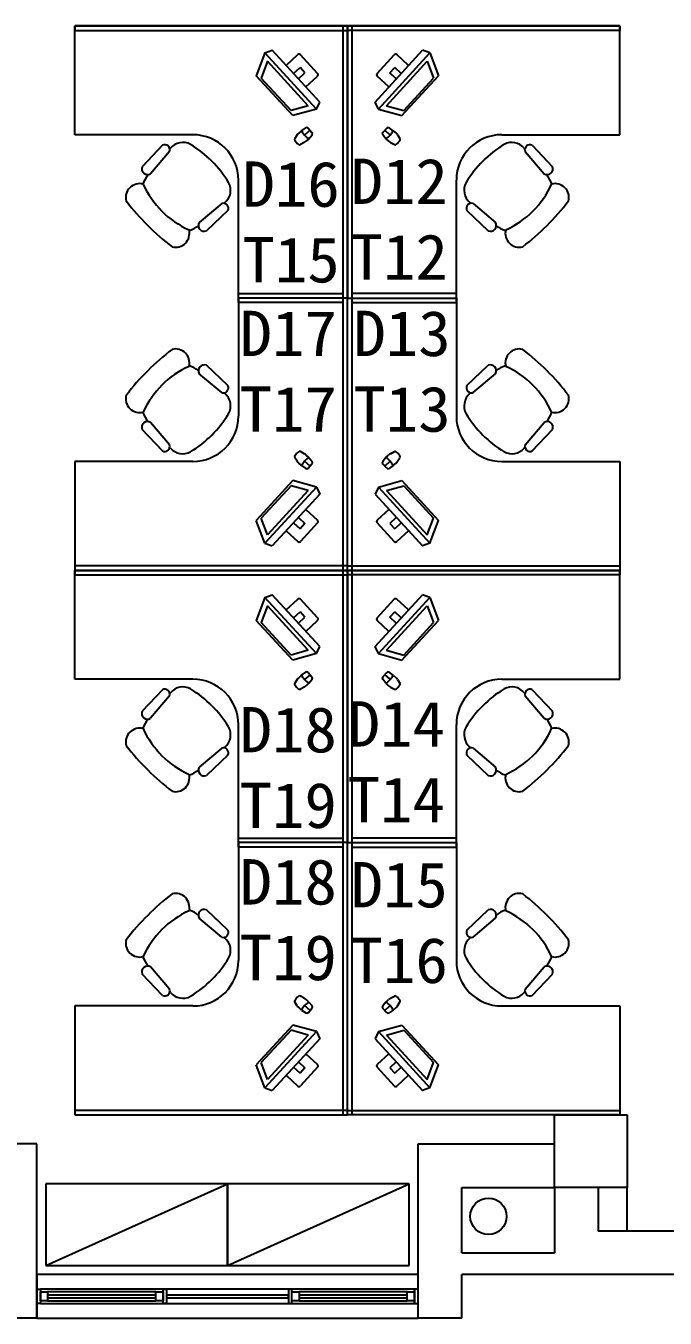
# Model space of a CAD drawing. Header units: millimetres. Extents: x 526420 to 928802, y 401925 to 509768.
# Drawn here: x 710001 to 713520, y 418584 to 425704 of the extents above; entities that cross this region are included whole.
import ezdxf

# ---------------------------------------------------------------- set-up
doc = ezdxf.new("R2010")
doc.units = ezdxf.units.MM
doc.header["$LTSCALE"] = 3000
doc.header["$MEASUREMENT"] = 0
doc.layers.get('0').update_dxf_attribs({"linetype": 'CONTINUOUS'})
for name, color, linetype in [('D-WALL', 7, 'CONTINUOUS'), ('D-WINDOW', 7, 'CONTINUOUS'), ('P-FURNI-I', 7, 'CONTINUOUS'), ('窗台线', 7, 'CONTINUOUS')]:
    doc.layers.add(name, color=color, linetype=linetype)
doc.styles.get("Standard").update_dxf_attribs({"font": 'romans.shx', "width": 0.65, "bigfont": 'hzfs1.shx'})

msp = doc.modelspace()

# ---------------------------------------------------------------- linework, layer by layer
at = {"color": 0, "ltscale": 0.7}
msp.add_circle((712547.6, 419144.9), 100, dxfattribs=at)
msp.add_circle((712547.6, 419144.9), 100, dxfattribs=at)
at = {"layer": 'D-WALL', "color": 0, "ltscale": 100}
for p, q in [((712911, 419703.9), (713311, 419703.9)), ((712911, 419303.9), (712911, 419703.9)), ((713311, 419703.9), (713311, 419303.9)), ((713311, 419303.9), (712911, 419303.9))]:
    msp.add_line(p, q, dxfattribs=at)
at = {"layer": 'D-WALL', "color": 0, "ltscale": 0.7}
for p, q in [((710061, 419543.9), (709941, 419543.9)), ((710061, 418583.9), (710061, 419543.9)), ((712161, 418583.9), (712161, 419543.9)), ((712161, 419543.9), (712911, 419543.9)), ((712401, 418943.9), (712401, 419303.9)), ((712401, 419303.9), (712911, 419303.9)), ((712911, 419303.9), (712911, 418943.9)), ((713151, 419304.4), (713151.5, 419303.9)), ((713151, 419303.9), (713151, 419063.9)), ((713311, 419063.9), (713311, 419303.9)), ((713711, 419063.9), (713151, 419063.9)), ((712401, 418943.9), (712911, 418943.9)), ((712401, 418583.9), (712401, 418823.9)), ((713711, 418823.9), (712401, 418823.9)), ((710061, 418583.9), (709511, 418583.9)), ((712401, 418583.9), (712161, 418583.9))]:
    msp.add_line(p, q, dxfattribs=at)
at = {"layer": 'D-WINDOW', "color": 0, "ltscale": 0.7}
for p, q in [((710061, 418743.9), (710081, 418743.9)), ((710061, 418663.9), (710061, 418743.9)), ((712141, 418743.9), (710081, 418743.9)), ((710081, 418743.9), (710081, 418663.9)), ((710081, 418743.9), (710081, 418663.9)), ((710081, 418728.9), (710121, 418728.9)), ((710081, 418678.9), (710081, 418728.9)), ((710716, 418728.9), (710121, 418728.9)), ((710121, 418728.9), (710121, 418678.9)), ((710121, 418728.9), (710121, 418678.9)), ((710716, 418728.9), (710756, 418728.9)), ((710716, 418678.9), (710716, 418728.9)), ((710716, 418678.9), (710716, 418728.9)), ((710756, 418743.9), (710776, 418743.9)), ((710756, 418663.9), (710756, 418743.9)), ((710756, 418728.9), (710756, 418678.9)), ((710776, 418743.9), (710776, 418663.9)), ((711466, 418743.9), (711446, 418743.9)), ((711446, 418743.9), (711446, 418663.9)), ((711466, 418663.9), (711466, 418743.9)), ((711466, 418728.9), (711506, 418728.9)), ((711466, 418678.9), (711466, 418728.9)), ((712101, 418728.9), (711506, 418728.9)), ((711506, 418728.9), (711506, 418678.9)), ((711506, 418728.9), (711506, 418678.9)), ((712101, 418728.9), (712141, 418728.9)), ((712101, 418678.9), (712101, 418728.9)), ((712101, 418678.9), (712101, 418728.9)), ((712141, 418663.9), (712141, 418743.9)), ((712161, 418743.9), (712141, 418743.9)), ((712141, 418743.9), (712141, 418663.9)), ((712141, 418728.9), (712141, 418678.9)), ((712161, 418663.9), (712161, 418743.9)), ((710081, 418663.9), (710061, 418663.9)), ((710121, 418678.9), (710081, 418678.9)), ((710081, 418663.9), (712141, 418663.9)), ((710716, 418711.4), (710121, 418711.4)), ((710121, 418711.4), (710121, 418696.4)), ((710121, 418696.4), (710716, 418696.4)), ((710121, 418678.9), (710716, 418678.9)), ((710716, 418696.4), (710716, 418711.4)), ((710756, 418678.9), (710716, 418678.9)), ((710776, 418663.9), (710756, 418663.9)), ((711446, 418711.4), (710776, 418711.4)), ((710776, 418711.4), (710776, 418696.4)), ((710776, 418696.4), (711446, 418696.4)), ((711446, 418696.4), (711446, 418711.4)), ((711446, 418663.9), (711466, 418663.9)), ((711506, 418678.9), (711466, 418678.9)), ((712101, 418711.4), (711506, 418711.4)), ((711506, 418711.4), (711506, 418696.4)), ((711506, 418696.4), (712101, 418696.4)), ((711506, 418678.9), (712101, 418678.9)), ((712101, 418696.4), (712101, 418711.4)), ((712141, 418678.9), (712101, 418678.9)), ((712141, 418663.9), (712161, 418663.9)), ((710061, 418583.9), (712161, 418583.9))]:
    msp.add_line(p, q, dxfattribs=at)
at = {"layer": 'P-FURNI-I', "color": 0}
for p, q in [((710271, 425703.9), (710271, 425678.9)), ((711771, 425703.9), (710271, 425703.9)), ((710271, 425103.9), (710271, 425703.9)), ((710271, 425703.9), (711771, 425703.9)), ((710271, 425678.9), (711771, 425678.9)), ((711771, 425703.9), (711746, 425703.9)), ((711746, 425703.9), (711746, 422703.9)), ((711771, 425678.9), (711771, 425703.9)), ((711771, 422703.9), (711771, 425703.9)), ((711771, 425703.9), (711771, 424203.9)), ((711771, 425703.9), (711771, 425703.9)), ((711771, 425678.9), (711771, 425703.9)), ((711771, 425703.9), (713271, 425703.9)), ((711771, 422703.9), (711771, 425703.9)), ((711771, 425703.9), (711796, 425703.9)), ((711771, 425703.9), (711771, 424203.9)), ((713271, 425703.9), (711771, 425703.9)), ((711771, 425703.9), (711771, 425703.9)), ((713271, 425678.9), (711771, 425678.9)), ((711796, 425703.9), (711796, 422703.9)), ((713271, 425703.9), (713271, 425678.9)), ((713271, 425103.9), (713271, 425703.9)), ((711316.6, 425554.6), (711357.1, 425569.5)), ((711618.8, 425284.3), (711357.1, 425569.5)), ((711923.2, 425284.3), (712184.9, 425569.5)), ((712225.4, 425554.6), (712184.9, 425569.5)), ((711316.3, 425554.9), (711269.3, 425428.5)), ((711331.2, 425509), (711296.8, 425416.3)), ((711600.5, 425245.1), (711316.3, 425554.9)), ((711556, 425264), (711331.2, 425509)), ((711941.5, 425245.1), (712225.7, 425554.9)), ((711986, 425264), (712210.8, 425509)), ((712210.8, 425509), (712245.2, 425416.3)), ((712225.7, 425554.9), (712272.7, 425428.5)), ((711470.6, 425209.2), (711269.3, 425428.5)), ((712071.4, 425209.2), (712272.7, 425428.5)), ((711460.8, 425237.6), (711296.8, 425416.3)), ((712081.2, 425237.6), (712245.2, 425416.3)), ((711600.5, 425245.1), (711618.8, 425284.3)), ((711941.5, 425245.1), (711923.2, 425284.3)), ((711556, 425264), (711460.8, 425237.6)), ((711600.5, 425245.1), (711470.6, 425209.2)), ((711941.5, 425245.1), (712071.4, 425209.2)), ((711986, 425264), (712081.2, 425237.6)), ((710921, 425103.9), (710271, 425103.9)), ((712621, 425103.9), (713271, 425103.9)), ((710753.3, 425046.1), (710641.4, 424928)), ((710792, 425012.1), (710687.4, 424888.9)), ((710797.4, 425029.8), (710793.2, 425024.9)), ((712744.6, 425029.8), (712748.8, 425024.9)), ((712750, 425012.1), (712854.6, 424888.9)), ((712788.7, 425046.1), (712900.6, 424928)), ((711171, 424203.9), (711171, 424853.9)), ((712371, 424203.9), (712371, 424853.9)), ((711079.2, 424724.9), (710955.9, 424620.4)), ((711096.8, 424730.3), (711092, 424726.2)), ((711096.8, 424730.3), (711092.1, 424726.2)), ((712445.2, 424730.3), (712449.9, 424726.2)), ((712445.2, 424730.3), (712450, 424726.2)), ((712462.8, 424724.9), (712586.1, 424620.4)), ((711113.2, 424686.2), (710995, 424574.3)), ((712428.8, 424686.2), (712547, 424574.3)), ((711171, 424178.9), (711171, 424228.9)), ((711171, 424228.9), (711746, 424228.9)), ((711746, 424228.9), (711746, 424178.9)), ((712371, 424228.9), (711796, 424228.9)), ((711796, 424228.9), (711796, 424178.9)), ((712371, 424178.9), (712371, 424228.9)), ((711771, 424203.9), (711171, 424203.9)), ((711771, 424203.9), (711171, 424203.9)), ((711171, 424203.9), (711171, 423553.9)), ((711746, 424178.9), (711171, 424178.9)), ((711771, 422703.9), (711771, 424203.9)), ((711771, 424203.9), (712371, 424203.9)), ((711771, 422703.9), (711771, 424203.9)), ((711771, 424203.9), (712371, 424203.9)), ((711796, 424178.9), (712371, 424178.9)), ((712371, 424203.9), (712371, 423553.9)), ((711079.2, 423683), (710955.9, 423787.5)), ((711113.2, 423721.7), (710995, 423833.6)), ((712428.8, 423721.7), (712547, 423833.6)), ((712462.8, 423683), (712586.1, 423787.5)), ((711096.8, 423677.6), (711092, 423681.7)), ((711096.8, 423677.6), (711092.1, 423681.7)), ((712445.2, 423677.6), (712449.9, 423681.7)), ((712445.2, 423677.6), (712450, 423681.7)), ((710792, 423395.8), (710687.4, 423519)), ((712750, 423395.8), (712854.6, 423519)), ((710753.3, 423361.8), (710641.4, 423479.9)), ((712788.7, 423361.8), (712900.6, 423479.9)), ((710797.4, 423378.1), (710793.2, 423383)), ((712744.6, 423378.1), (712748.8, 423383)), ((710921, 423303.9), (710271, 423303.9)), ((710271, 423303.9), (710271, 422703.9)), ((712621, 423303.9), (713271, 423303.9)), ((713271, 423303.9), (713271, 422703.9)), ((711470.6, 423198.7), (711269.3, 422979.4)), ((711460.8, 423170.3), (711296.8, 422991.6)), ((711600.5, 423162.8), (711316.3, 422853)), ((711556, 423143.9), (711331.2, 422898.9)), ((711556, 423143.9), (711460.8, 423170.3)), ((711600.5, 423162.8), (711470.6, 423198.7)), ((711600.5, 423162.8), (711618.8, 423123.6)), ((711941.5, 423162.8), (711923.2, 423123.6)), ((711941.5, 423162.8), (712071.4, 423198.7)), ((711941.5, 423162.8), (712225.7, 422853)), ((711986, 423143.9), (712081.2, 423170.3)), ((711986, 423143.9), (712210.8, 422898.9)), ((712071.4, 423198.7), (712272.7, 422979.4)), ((712081.2, 423170.3), (712245.2, 422991.6)), ((711618.8, 423123.6), (711357.1, 422838.4)), ((711923.2, 423123.6), (712184.9, 422838.4)), ((711316.3, 422853), (711269.3, 422979.4)), ((711331.2, 422898.9), (711296.8, 422991.6)), ((712210.8, 422898.9), (712245.2, 422991.6)), ((712225.7, 422853), (712272.7, 422979.4)), ((711316.6, 422853.3), (711357.1, 422838.4)), ((712225.4, 422853.3), (712184.9, 422838.4)), ((710271, 422728.9), (710271, 422703.9)), ((711771, 422728.9), (710271, 422728.9)), ((711771, 422703.9), (711771, 422728.9)), ((711771, 422703.9), (711771, 422728.9)), ((711771, 422728.9), (713271, 422728.9)), ((713271, 422728.9), (713271, 422703.9)), ((710271, 422703.9), (711771, 422703.9)), ((710271, 422703.9), (711771, 422703.9)), ((710271, 422703.9), (710271, 422678.9)), ((711771, 422703.9), (710271, 422703.9)), ((710271, 422103.9), (710271, 422703.9)), ((710271, 422703.9), (711771, 422703.9)), ((710271, 422678.9), (711771, 422678.9)), ((711746, 422703.9), (711771, 422703.9)), ((711771, 422703.9), (711746, 422703.9)), ((711746, 422703.9), (711746, 419703.9)), ((711771, 422703.9), (711771, 422703.9)), ((711771, 422678.9), (711771, 422703.9)), ((711771, 419703.9), (711771, 422703.9)), ((711771, 422703.9), (711771, 421203.9)), ((711771, 422703.9), (711771, 422703.9)), ((713271, 422703.9), (711771, 422703.9)), ((711796, 422703.9), (711771, 422703.9)), ((713271, 422703.9), (711771, 422703.9)), ((711771, 422703.9), (711771, 422703.9)), ((711771, 422678.9), (711771, 422703.9)), ((711771, 422703.9), (713271, 422703.9)), ((711771, 419703.9), (711771, 422703.9)), ((711771, 422703.9), (711796, 422703.9)), ((711771, 422703.9), (711771, 421203.9)), ((713271, 422703.9), (711771, 422703.9)), ((711771, 422703.9), (711771, 422703.9)), ((713271, 422678.9), (711771, 422678.9)), ((711796, 422703.9), (711796, 419703.9)), ((713271, 422703.9), (713271, 422678.9)), ((713271, 422103.9), (713271, 422703.9)), ((711316.3, 422554.9), (711269.3, 422428.5)), ((711331.2, 422509), (711296.8, 422416.3)), ((711600.5, 422245.1), (711316.3, 422554.9)), ((711316.6, 422554.6), (711357.1, 422569.5)), ((711556, 422264), (711331.2, 422509)), ((711618.8, 422284.3), (711357.1, 422569.5)), ((711923.2, 422284.3), (712184.9, 422569.5)), ((711941.5, 422245.1), (712225.7, 422554.9)), ((711986, 422264), (712210.8, 422509)), ((712225.4, 422554.6), (712184.9, 422569.5)), ((712210.8, 422509), (712245.2, 422416.3)), ((712225.7, 422554.9), (712272.7, 422428.5)), ((711470.6, 422209.2), (711269.3, 422428.5)), ((711460.8, 422237.6), (711296.8, 422416.3)), ((712071.4, 422209.2), (712272.7, 422428.5)), ((712081.2, 422237.6), (712245.2, 422416.3)), ((711556, 422264), (711460.8, 422237.6)), ((711600.5, 422245.1), (711470.6, 422209.2)), ((711600.5, 422245.1), (711618.8, 422284.3)), ((711941.5, 422245.1), (711923.2, 422284.3)), ((711941.5, 422245.1), (712071.4, 422209.2)), ((711986, 422264), (712081.2, 422237.6)), ((710921, 422103.9), (710271, 422103.9)), ((712621, 422103.9), (713271, 422103.9)), ((710753.3, 422046.1), (710641.4, 421928)), ((710792, 422012.1), (710687.4, 421888.9)), ((710797.4, 422029.8), (710793.2, 422024.9)), ((712744.6, 422029.8), (712748.8, 422024.9)), ((712750, 422012.1), (712854.6, 421888.9)), ((712788.7, 422046.1), (712900.6, 421928)), ((711171, 421203.9), (711171, 421853.9)), ((712371, 421203.9), (712371, 421853.9)), ((711079.2, 421724.9), (710955.9, 421620.4)), ((711096.8, 421730.3), (711092, 421726.2)), ((711096.8, 421730.3), (711092.1, 421726.2)), ((712445.2, 421730.3), (712449.9, 421726.2)), ((712445.2, 421730.3), (712450, 421726.2)), ((712462.8, 421724.9), (712586.1, 421620.4)), ((711113.2, 421686.2), (710995, 421574.3)), ((712428.8, 421686.2), (712547, 421574.3)), ((711171, 421178.9), (711171, 421228.9)), ((711171, 421228.9), (711746, 421228.9)), ((711746, 421228.9), (711746, 421178.9)), ((712371, 421228.9), (711796, 421228.9)), ((711796, 421228.9), (711796, 421178.9)), ((712371, 421178.9), (712371, 421228.9)), ((711771, 421203.9), (711171, 421203.9)), ((711771, 421203.9), (711171, 421203.9)), ((711171, 421203.9), (711171, 420553.9)), ((711746, 421178.9), (711171, 421178.9)), ((711771, 419703.9), (711771, 421203.9)), ((711771, 421203.9), (712371, 421203.9)), ((711771, 419703.9), (711771, 421203.9)), ((711771, 421203.9), (712371, 421203.9)), ((711796, 421178.9), (712371, 421178.9)), ((712371, 421203.9), (712371, 420553.9)), ((711113.2, 420721.7), (710995, 420833.6)), ((712428.8, 420721.7), (712547, 420833.6)), ((711079.2, 420683), (710955.9, 420787.5)), ((712462.8, 420683), (712586.1, 420787.5)), ((711096.8, 420677.6), (711092, 420681.7)), ((711096.8, 420677.6), (711092.1, 420681.7)), ((712445.2, 420677.6), (712449.9, 420681.7)), ((712445.2, 420677.6), (712450, 420681.7)), ((710792, 420395.8), (710687.4, 420519)), ((712750, 420395.8), (712854.6, 420519)), ((710753.3, 420361.8), (710641.4, 420479.9)), ((712788.7, 420361.8), (712900.6, 420479.9)), ((710797.4, 420378.1), (710793.2, 420383)), ((712744.6, 420378.1), (712748.8, 420383)), ((710921, 420303.9), (710271, 420303.9)), ((710271, 420303.9), (710271, 419703.9)), ((712621, 420303.9), (713271, 420303.9)), ((713271, 420303.9), (713271, 419703.9)), ((711470.6, 420198.7), (711269.3, 419979.4)), ((711460.8, 420170.3), (711296.8, 419991.6)), ((711600.5, 420162.8), (711316.3, 419853)), ((711556, 420143.9), (711460.8, 420170.3)), ((711600.5, 420162.8), (711470.6, 420198.7)), ((711600.5, 420162.8), (711618.8, 420123.6)), ((711941.5, 420162.8), (711923.2, 420123.6)), ((711941.5, 420162.8), (712071.4, 420198.7)), ((711941.5, 420162.8), (712225.7, 419853)), ((711986, 420143.9), (712081.2, 420170.3)), ((712071.4, 420198.7), (712272.7, 419979.4)), ((712081.2, 420170.3), (712245.2, 419991.6)), ((711556, 420143.9), (711331.2, 419898.9)), ((711618.8, 420123.6), (711357.1, 419838.4)), ((711923.2, 420123.6), (712184.9, 419838.4)), ((711986, 420143.9), (712210.8, 419898.9)), ((711316.3, 419853), (711269.3, 419979.4)), ((711331.2, 419898.9), (711296.8, 419991.6)), ((712210.8, 419898.9), (712245.2, 419991.6)), ((712225.7, 419853), (712272.7, 419979.4)), ((711316.6, 419853.3), (711357.1, 419838.4)), ((712225.4, 419853.3), (712184.9, 419838.4)), ((710271, 419728.9), (710271, 419703.9)), ((711771, 419728.9), (710271, 419728.9)), ((711771, 419703.9), (711771, 419728.9)), ((711771, 419703.9), (711771, 419728.9)), ((711771, 419728.9), (713271, 419728.9)), ((713271, 419728.9), (713271, 419703.9)), ((710271, 419703.9), (711771, 419703.9)), ((710271, 419703.9), (711771, 419703.9)), ((711746, 419703.9), (711771, 419703.9)), ((711771, 419703.9), (711771, 419703.9)), ((713271, 419703.9), (711771, 419703.9)), ((711796, 419703.9), (711771, 419703.9)), ((713271, 419703.9), (711771, 419703.9)), ((711771, 419703.9), (711771, 419703.9))]:
    msp.add_line(p, q, dxfattribs=at)
at = {"layer": 'P-FURNI-I', "color": 0, "linetype": 'ByBlock'}
for p, q in [((711433.9, 425485.8), (711498.6, 425545.2)), ((711607.4, 425441.5), (711512.8, 425544.6)), ((711934.6, 425441.5), (712029.2, 425544.6)), ((712108.1, 425485.8), (712043.4, 425545.2)), ((711474.5, 425441.6), (711510.5, 425474.7)), ((711501.5, 425412.2), (711537.6, 425445.2)), ((711537.6, 425445.2), (711510.5, 425474.7)), ((711542.1, 425367.9), (711606.8, 425427.3)), ((711999.9, 425367.9), (711935.2, 425427.3)), ((712004.4, 425445.2), (712031.5, 425474.7)), ((712040.5, 425412.2), (712004.4, 425445.2)), ((712067.5, 425441.6), (712031.5, 425474.7)), ((711518.1, 425126.4), (711541.4, 425142.4)), ((711554.4, 425140.9), (711576.2, 425117.1)), ((711987.6, 425140.9), (711965.8, 425117.1)), ((712023.9, 425126.4), (712000.6, 425142.4)), ((711495, 425103.2), (711481.9, 425083.1)), ((711518.1, 425126.4), (711503.1, 425112.7)), ((711565.3, 425129), (711535.8, 425102)), ((711558.6, 425082.2), (711543.7, 425068.5)), ((711558.6, 425082.2), (711576.5, 425104)), ((711983.4, 425082.2), (711965.5, 425104)), ((711976.7, 425129), (712006.2, 425102)), ((711983.4, 425082.2), (711998.3, 425068.5)), ((712023.9, 425126.4), (712038.9, 425112.7)), ((712047, 425103.2), (712060.1, 425083.1)), ((711533.5, 425061.2), (711512.3, 425049.9)), ((712008.5, 425061.2), (712029.7, 425049.9)), ((711533.5, 423346.7), (711512.3, 423358)), ((712008.5, 423346.7), (712029.7, 423358)), ((711495, 423304.7), (711481.9, 423324.8)), ((711518.1, 423281.5), (711503.1, 423295.2)), ((711565.3, 423278.9), (711535.8, 423305.9)), ((711558.6, 423325.7), (711543.7, 423339.4)), ((711554.4, 423267), (711576.2, 423290.8)), ((711558.6, 423325.7), (711576.5, 423303.9)), ((711983.4, 423325.7), (711965.5, 423303.9)), ((711987.6, 423267), (711965.8, 423290.8)), ((711976.7, 423278.9), (712006.2, 423305.9)), ((711983.4, 423325.7), (711998.3, 423339.4)), ((712023.9, 423281.5), (712038.9, 423295.2)), ((712047, 423304.7), (712060.1, 423324.8)), ((711518.1, 423281.5), (711541.4, 423265.5)), ((712023.9, 423281.5), (712000.6, 423265.5)), ((711542.1, 423040), (711606.8, 422980.6)), ((711999.9, 423040), (711935.2, 422980.6)), ((711474.5, 422966.3), (711510.5, 422933.2)), ((711501.5, 422995.7), (711537.6, 422962.7)), ((711537.6, 422962.7), (711510.5, 422933.2)), ((711607.4, 422966.4), (711512.8, 422863.3)), ((711934.6, 422966.4), (712029.2, 422863.3)), ((712040.5, 422995.7), (712004.4, 422962.7)), ((712004.4, 422962.7), (712031.5, 422933.2)), ((712067.5, 422966.3), (712031.5, 422933.2)), ((711433.9, 422922.1), (711498.6, 422862.7)), ((712108.1, 422922.1), (712043.4, 422862.7)), ((711433.9, 422485.8), (711498.6, 422545.2)), ((711607.4, 422441.5), (711512.8, 422544.6)), ((711934.6, 422441.5), (712029.2, 422544.6)), ((712108.1, 422485.8), (712043.4, 422545.2)), ((711474.5, 422441.6), (711510.5, 422474.7)), ((711501.5, 422412.2), (711537.6, 422445.2)), ((711537.6, 422445.2), (711510.5, 422474.7)), ((712004.4, 422445.2), (712031.5, 422474.7)), ((712040.5, 422412.2), (712004.4, 422445.2)), ((712067.5, 422441.6), (712031.5, 422474.7)), ((711542.1, 422367.9), (711606.8, 422427.3)), ((711999.9, 422367.9), (711935.2, 422427.3)), ((711495, 422103.2), (711481.9, 422083.1)), ((711518.1, 422126.4), (711503.1, 422112.7)), ((711518.1, 422126.4), (711541.4, 422142.4)), ((711565.3, 422129), (711535.8, 422102)), ((711558.6, 422082.2), (711543.7, 422068.5)), ((711554.4, 422140.9), (711576.2, 422117.1)), ((711558.6, 422082.2), (711576.5, 422104)), ((711983.4, 422082.2), (711965.5, 422104)), ((711987.6, 422140.9), (711965.8, 422117.1)), ((711976.7, 422129), (712006.2, 422102)), ((711983.4, 422082.2), (711998.3, 422068.5)), ((712023.9, 422126.4), (712000.6, 422142.4)), ((712023.9, 422126.4), (712038.9, 422112.7)), ((712047, 422103.2), (712060.1, 422083.1)), ((711533.5, 422061.2), (711512.3, 422049.9)), ((712008.5, 422061.2), (712029.7, 422049.9)), ((711495, 420304.7), (711481.9, 420324.8)), ((711518.1, 420281.5), (711503.1, 420295.2)), ((711533.5, 420346.7), (711512.3, 420358)), ((711565.3, 420278.9), (711535.8, 420305.9)), ((711558.6, 420325.7), (711543.7, 420339.4)), ((711558.6, 420325.7), (711576.5, 420303.9)), ((711983.4, 420325.7), (711965.5, 420303.9)), ((711976.7, 420278.9), (712006.2, 420305.9)), ((711983.4, 420325.7), (711998.3, 420339.4)), ((712008.5, 420346.7), (712029.7, 420358)), ((712023.9, 420281.5), (712038.9, 420295.2)), ((712047, 420304.7), (712060.1, 420324.8)), ((711518.1, 420281.5), (711541.4, 420265.5)), ((711554.4, 420267), (711576.2, 420290.8)), ((711987.6, 420267), (711965.8, 420290.8)), ((712023.9, 420281.5), (712000.6, 420265.5)), ((711542.1, 420040), (711606.8, 419980.6)), ((711999.9, 420040), (711935.2, 419980.6)), ((711474.5, 419966.3), (711510.5, 419933.2)), ((711501.5, 419995.7), (711537.6, 419962.7)), ((711537.6, 419962.7), (711510.5, 419933.2)), ((711607.4, 419966.4), (711512.8, 419863.3)), ((711934.6, 419966.4), (712029.2, 419863.3)), ((712040.5, 419995.7), (712004.4, 419962.7)), ((712004.4, 419962.7), (712031.5, 419933.2)), ((712067.5, 419966.3), (712031.5, 419933.2)), ((711433.9, 419922.1), (711498.6, 419862.7)), ((712108.1, 419922.1), (712043.4, 419862.7))]:
    msp.add_line(p, q, dxfattribs=at)
at = {"layer": 'P-FURNI-I', "color": 0, "ltscale": 100}
for p, q in [((710111, 418873.9), (711111, 419323.9)), ((710111, 418873.9), (711111, 419323.9)), ((711111, 419323.9), (710111, 419323.9)), ((710111, 419323.9), (710111, 418873.9)), ((711111, 419323.9), (710111, 419323.9)), ((710111, 419323.9), (710111, 418873.9)), ((711111, 418873.9), (712111, 419323.9)), ((711111, 418873.9), (712111, 419323.9)), ((711111, 418873.9), (711111, 419323.9)), ((712111, 419323.9), (711111, 419323.9)), ((711111, 419323.9), (711111, 418873.9)), ((711111, 418873.9), (711111, 419323.9)), ((712111, 419323.9), (711111, 419323.9)), ((711111, 419323.9), (711111, 418873.9)), ((712111, 418873.9), (712111, 419323.9)), ((712111, 418873.9), (712111, 419323.9)), ((710111, 418873.9), (711111, 418873.9)), ((710111, 418873.9), (711111, 418873.9)), ((711111, 418873.9), (712111, 418873.9)), ((711111, 418873.9), (712111, 418873.9))]:
    msp.add_line(p, q, dxfattribs=at)
at = {"layer": 'P-FURNI-I', "color": 0, "linetype": 'ByBlock'}
for centre, radius, start, end in [((711505.4, 425537.9), 10, 42.52965, 132.52965), ((712036.6, 425537.9), 10, 47.47035, 137.47035), ((711600, 425434.7), 10, 312.52965, 42.52965), ((711942, 425434.7), 10, 137.47035, 227.47035), ((711547, 425134.1), 10, 42.52965, 124.42662), ((711995, 425134.1), 10, 55.57338, 137.47035), ((711490.3, 425077.6), 10, 146.87305, 222.52965), ((711555.8, 425120.3), 88, 214.1588, 230.90049), ((711536.9, 425075.8), 50, 132.52965, 146.87305), ((711633.9, 425192), 133.1, 209.50646, 235.55283), ((711509.9, 425105.3), 50, 298.18624, 312.52965), ((711568.8, 425110.4), 10, 320.63267, 42.52965), ((711973.2, 425110.4), 10, 137.47035, 219.36733), ((711908.1, 425192), 133.1, 304.44717, 330.49354), ((712032.1, 425105.3), 50, 227.47035, 241.81376), ((712005.1, 425075.8), 50, 33.12695, 47.47035), ((711986.2, 425120.3), 88, 309.09951, 325.8412), ((712051.7, 425077.6), 10, 317.47035, 33.12695), ((711507.6, 425058.7), 10, 222.52965, 298.18624), ((712034.4, 425058.7), 10, 241.81376, 317.47035), ((711555.8, 423287.6), 88, 129.09951, 145.8412), ((711507.6, 423349.2), 10, 61.81376, 137.47035), ((712034.4, 423349.2), 10, 42.52965, 118.18624), ((711986.2, 423287.6), 88, 34.1588, 50.90049), ((711490.3, 423330.3), 10, 137.47035, 213.12695), ((711536.9, 423332.1), 50, 213.12695, 227.47035), ((711633.9, 423215.9), 133.1, 124.44717, 150.49354), ((711509.9, 423302.6), 50, 47.47035, 61.81376), ((711568.8, 423297.5), 10, 317.47035, 39.36733), ((711973.2, 423297.5), 10, 140.63267, 222.52965), ((711908.1, 423215.9), 133.1, 29.50646, 55.55283), ((712032.1, 423302.6), 50, 118.18624, 132.52965), ((712005.1, 423332.1), 50, 312.52965, 326.87305), ((712051.7, 423330.3), 10, 326.87305, 42.52965), ((711547, 423273.8), 10, 235.57338, 317.47035), ((711995, 423273.8), 10, 222.52965, 304.42662), ((711600, 422973.2), 10, 317.47035, 47.47035), ((711942, 422973.2), 10, 132.52965, 222.52965), ((711505.4, 422870), 10, 227.47035, 317.47035), ((712036.6, 422870), 10, 222.52965, 312.52965), ((711505.4, 422537.9), 10, 42.52965, 132.52965), ((712036.6, 422537.9), 10, 47.47035, 137.47035), ((711600, 422434.7), 10, 312.52965, 42.52965), ((711942, 422434.7), 10, 137.47035, 227.47035), ((711490.3, 422077.6), 10, 146.87305, 222.52965), ((711536.9, 422075.8), 50, 132.52965, 146.87305), ((711633.9, 422192), 133.1, 209.50646, 235.55283), ((711547, 422134.1), 10, 42.52965, 124.42662), ((711568.8, 422110.4), 10, 320.63267, 42.52965), ((711973.2, 422110.4), 10, 137.47035, 219.36733), ((711908.1, 422192), 133.1, 304.44717, 330.49354), ((711995, 422134.1), 10, 55.57338, 137.47035), ((712005.1, 422075.8), 50, 33.12695, 47.47035), ((712051.7, 422077.6), 10, 317.47035, 33.12695), ((711555.8, 422120.3), 88, 214.1588, 230.90049), ((711507.6, 422058.7), 10, 222.52965, 298.18624), ((711509.9, 422105.3), 50, 298.18624, 312.52965), ((712032.1, 422105.3), 50, 227.47035, 241.81376), ((712034.4, 422058.7), 10, 241.81376, 317.47035), ((711986.2, 422120.3), 88, 309.09951, 325.8412), ((711490.3, 420330.3), 10, 137.47035, 213.12695), ((711555.8, 420287.6), 88, 129.09951, 145.8412), ((711536.9, 420332.1), 50, 213.12695, 227.47035), ((711507.6, 420349.2), 10, 61.81376, 137.47035), ((711633.9, 420215.9), 133.1, 124.44717, 150.49354), ((711509.9, 420302.6), 50, 47.47035, 61.81376), ((711568.8, 420297.5), 10, 317.47035, 39.36733), ((711973.2, 420297.5), 10, 140.63267, 222.52965), ((711908.1, 420215.9), 133.1, 29.50646, 55.55283), ((712032.1, 420302.6), 50, 118.18624, 132.52965), ((712034.4, 420349.2), 10, 42.52965, 118.18624), ((712005.1, 420332.1), 50, 312.52965, 326.87305), ((711986.2, 420287.6), 88, 34.1588, 50.90049), ((712051.7, 420330.3), 10, 326.87305, 42.52965), ((711547, 420273.8), 10, 235.57338, 317.47035), ((711995, 420273.8), 10, 222.52965, 304.42662), ((711600, 419973.2), 10, 317.47035, 47.47035), ((711942, 419973.2), 10, 132.52965, 222.52965), ((711505.4, 419870), 10, 227.47035, 317.47035), ((712036.6, 419870), 10, 222.52965, 312.52965)]:
    msp.add_arc(centre, radius, start, end, dxfattribs=at)
at = {"layer": 'P-FURNI-I', "color": 0}
for centre, radius, start, end in [((710921, 424853.9), 250, 0.00002, 89.99998), ((712621, 424853.9), 250, 90.00002, 179.99998), ((710765.6, 425021.2), 27.9, 341.04311, 116.28384), ((710865.2, 424972.9), 88.6, 61.10866, 140), ((710584, 424517), 624.1, 31.27501, 58.72499), ((712958, 424517), 624.1, 121.27501, 148.72499), ((712676.8, 424972.9), 88.6, 40, 118.89134), ((712776.4, 425021.2), 27.9, 63.71616, 198.95689), ((710670.6, 424915.7), 31.7, 157.15642, 302.13371), ((712871.4, 424915.7), 31.7, 237.86629, 22.84358), ((710813.4, 424775.9), 177.1, 142.33471, 161.21221), ((712728.6, 424775.9), 177.1, 18.78779, 37.66529), ((710627.6, 424758.2), 76.4, 75.39269, 194.60731), ((711105.3, 425038.3), 502.6, 204.20895, 245.79105), ((711039.9, 424798.2), 88.6, 310, 28.89134), ((712502.1, 424798.2), 88.6, 151.10866, 230), ((712436.7, 425038.3), 502.6, 294.20895, 335.79105), ((712914.4, 424758.2), 76.4, 345.39269, 104.60731), ((711649.9, 425582.9), 1383.5, 217.59073, 232.40927), ((711088.2, 424698.6), 27.9, 333.71616, 108.95689), ((712453.8, 424698.6), 27.9, 71.04311, 206.28384), ((711892.1, 425582.9), 1383.5, 307.59073, 322.40927), ((710825.2, 424560.5), 76.4, 255.39269, 14.60731), ((710844.7, 424744.6), 177.1, 288.61801, 306.90476), ((710982.8, 424603.5), 31.7, 147.86629, 292.84358), ((712559.3, 424603.5), 31.7, 247.15642, 32.13371), ((712697.3, 424744.6), 177.1, 233.09524, 251.38199), ((712716.8, 424560.5), 76.4, 165.39269, 284.60731), ((711649.9, 422825), 1383.5, 127.59073, 142.40927), ((710825.2, 423847.4), 76.4, 345.39269, 104.60731), ((712716.8, 423847.4), 76.4, 75.39269, 194.60731), ((711892.1, 422825), 1383.5, 37.59073, 52.40927), ((711105.3, 423369.6), 502.6, 114.20895, 155.79105), ((710844.7, 423663.3), 177.1, 53.09524, 71.38199), ((710982.8, 423804.4), 31.7, 67.15642, 212.13371), ((712559.3, 423804.4), 31.7, 327.86629, 112.84358), ((712697.3, 423663.3), 177.1, 108.61801, 126.90476), ((712436.7, 423369.6), 502.6, 24.20895, 65.79105), ((711088.2, 423709.3), 27.9, 251.04311, 26.28384), ((712453.8, 423709.3), 27.9, 153.71616, 288.95689), ((710627.6, 423649.7), 76.4, 165.39269, 284.60731), ((711039.9, 423609.7), 88.6, 331.10866, 50), ((712502.1, 423609.7), 88.6, 130, 208.89134), ((712914.4, 423649.7), 76.4, 255.39269, 14.60731), ((710813.4, 423632), 177.1, 198.78779, 217.66529), ((712728.6, 423632), 177.1, 322.33471, 341.21221), ((710670.6, 423492.2), 31.7, 57.86629, 202.84358), ((710584, 423890.9), 624.1, 301.27501, 328.72499), ((710921, 423553.9), 250, 270.00002, 359.99998), ((712621, 423553.9), 250, 180.00002, 269.99998), ((712958, 423890.9), 624.1, 211.27501, 238.72499), ((712871.4, 423492.2), 31.7, 337.15642, 122.13371), ((710765.6, 423386.7), 27.9, 243.71616, 18.95689), ((710865.2, 423435), 88.6, 220, 298.89134), ((712676.8, 423435), 88.6, 241.10866, 320), ((712776.4, 423386.7), 27.9, 161.04311, 296.28384), ((710921, 421853.9), 250, 0.00002, 89.99998), ((712621, 421853.9), 250, 90.00002, 179.99998), ((710765.6, 422021.2), 27.9, 341.04311, 116.28384), ((710865.2, 421972.9), 88.6, 61.10866, 140), ((710584, 421517), 624.1, 31.27501, 58.72499), ((712958, 421517), 624.1, 121.27501, 148.72499), ((712676.8, 421972.9), 88.6, 40, 118.89134), ((712776.4, 422021.2), 27.9, 63.71616, 198.95689), ((710670.6, 421915.7), 31.7, 157.15642, 302.13371), ((710813.4, 421775.9), 177.1, 142.33471, 161.21221), ((712871.4, 421915.7), 31.7, 237.86629, 22.84358), ((712728.6, 421775.9), 177.1, 18.78779, 37.66529), ((710627.6, 421758.2), 76.4, 75.39269, 194.60731), ((711105.3, 422038.3), 502.6, 204.20895, 245.79105), ((711039.9, 421798.2), 88.6, 310, 28.89134), ((712502.1, 421798.2), 88.6, 151.10866, 230), ((712436.7, 422038.3), 502.6, 294.20895, 335.79105), ((712914.4, 421758.2), 76.4, 345.39269, 104.60731), ((711649.9, 422582.9), 1383.5, 217.59073, 232.40927), ((711088.2, 421698.6), 27.9, 333.71616, 108.95689), ((712453.8, 421698.6), 27.9, 71.04311, 206.28384), ((711892.1, 422582.9), 1383.5, 307.59073, 322.40927), ((710825.2, 421560.5), 76.4, 255.39269, 14.60731), ((710844.7, 421744.6), 177.1, 288.61801, 306.90476), ((710982.8, 421603.5), 31.7, 147.86629, 292.84358), ((712559.3, 421603.5), 31.7, 247.15642, 32.13371), ((712697.3, 421744.6), 177.1, 233.09524, 251.38199), ((712716.8, 421560.5), 76.4, 165.39269, 284.60731), ((711649.9, 419825), 1383.5, 127.59073, 142.40927), ((710825.2, 420847.4), 76.4, 345.39269, 104.60731), ((712716.8, 420847.4), 76.4, 75.39269, 194.60731), ((711892.1, 419825), 1383.5, 37.59073, 52.40927), ((711105.3, 420369.6), 502.6, 114.20895, 155.79105), ((710844.7, 420663.3), 177.1, 53.09524, 71.38199), ((710982.8, 420804.4), 31.7, 67.15642, 212.13371), ((712559.3, 420804.4), 31.7, 327.86629, 112.84358), ((712697.3, 420663.3), 177.1, 108.61801, 126.90476), ((712436.7, 420369.6), 502.6, 24.20895, 65.79105), ((711088.2, 420709.3), 27.9, 251.04311, 26.28384), ((712453.8, 420709.3), 27.9, 153.71616, 288.95689), ((710627.6, 420649.7), 76.4, 165.39269, 284.60731), ((711039.9, 420609.7), 88.6, 331.10866, 50), ((712502.1, 420609.7), 88.6, 130, 208.89134), ((712914.4, 420649.7), 76.4, 255.39269, 14.60731), ((710670.6, 420492.2), 31.7, 57.86629, 202.84358), ((710813.4, 420632), 177.1, 198.78779, 217.66529), ((710584, 420890.9), 624.1, 301.27501, 328.72499), ((710921, 420553.9), 250, 270.00002, 359.99998), ((712621, 420553.9), 250, 180.00002, 269.99998), ((712958, 420890.9), 624.1, 211.27501, 238.72499), ((712871.4, 420492.2), 31.7, 337.15642, 122.13371), ((712728.6, 420632), 177.1, 322.33471, 341.21221), ((710765.6, 420386.7), 27.9, 243.71616, 18.95689), ((710865.2, 420435), 88.6, 220, 298.89134), ((712676.8, 420435), 88.6, 241.10866, 320), ((712776.4, 420386.7), 27.9, 161.04311, 296.28384)]:
    msp.add_arc(centre, radius, start, end, dxfattribs=at)
at = {"layer": '窗台线', "color": 0, "ltscale": 0.7}
for p, q in [((712161, 418823.9), (710061, 418823.9)), ((710061, 418823.9), (710061, 418583.9)), ((712161, 418583.9), (712161, 418823.9))]:
    msp.add_line(p, q, dxfattribs=at)

# ---------------------------------------------------------------- texts
at = {"layer": 'P-FURNI-I', "color": 6, "ltscale": 0.7, "char_height": 250, "width": 339.372, "attachment_point": 1}
for s, insert in [('{\\fKaiTi_GB2312|b0|i0|c134|p49;\\W1.05;\\C3;D16\\PT15}', (711193.3, 424956.9)), ('{\\fKaiTi_GB2312|b0|i0|c134|p49;\\W1.05;\\C3;D12\\PT12}', (711788.4, 424972.7)), ('{\\fKaiTi_GB2312|b0|i0|c134|p49;\\W1.05;\\C3;D17\\PT17}', (711177.5, 424134.3)), ('{\\fKaiTi_GB2312|b0|i0|c134|p49;\\W1.05;\\C3;D13\\PT13}', (711804.2, 424134.3)), ('{\\fKaiTi_GB2312|b0|i0|c134|p49;\\W1.05;\\C3;D18\\PT19}', (711177.5, 421951.2)), ('{\\fKaiTi_GB2312|b0|i0|c134|p49;\\W1.05;\\C3;D14\\PT14}', (711772.6, 421982.9)), ('{\\fKaiTi_GB2312|b0|i0|c134|p49;\\W1.05;\\C3;D18\\PT19}', (711177.5, 421112.8)), ('{\\fKaiTi_GB2312|b0|i0|c134|p49;\\W1.05;\\C3;D15\\PT16}', (711788.4, 421097))]:
    msp.add_mtext(s, dxfattribs=dict(at, insert=insert))

doc.saveas('drawing.dxf')
